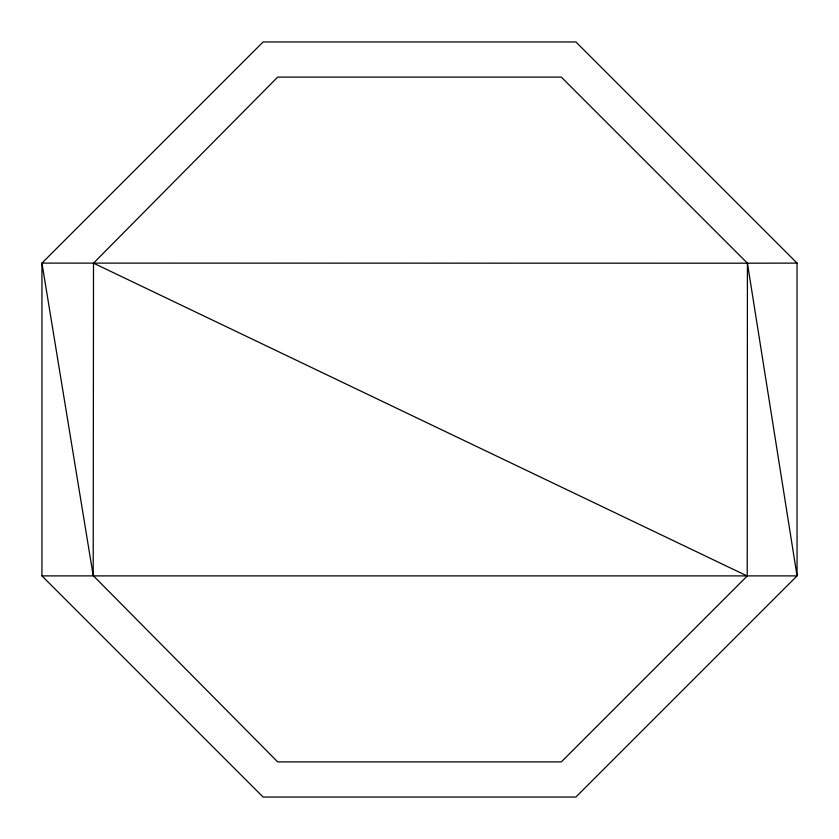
<?xml version="1.0" encoding="UTF-8"?>
<svg xmlns="http://www.w3.org/2000/svg" width="839" height="839" viewBox="0 0 839 839"><rect width="100%" height="100%" fill="white"/><g stroke="black" fill="none" stroke-linecap="round" stroke-linejoin="round"><path stroke-width="1.26" d="M41.95 575.89L41.95 263.11L263.11 41.95L575.89 41.95L797.05 263.11L797.05 575.89L575.89 797.05L263.11 797.05L41.95 575.89L797.05 575.89L747.423 263.194L561.322 77.104L277.678 77.104L93.507 263.152L93.202 575.596L277.678 761.896L561.322 761.896L747.224 576.005L747.423 263.194L797.05 263.11M93.202 575.596L41.95 263.11L747.423 263.194M93.507 263.152L747.224 576.005"/></g></svg>
